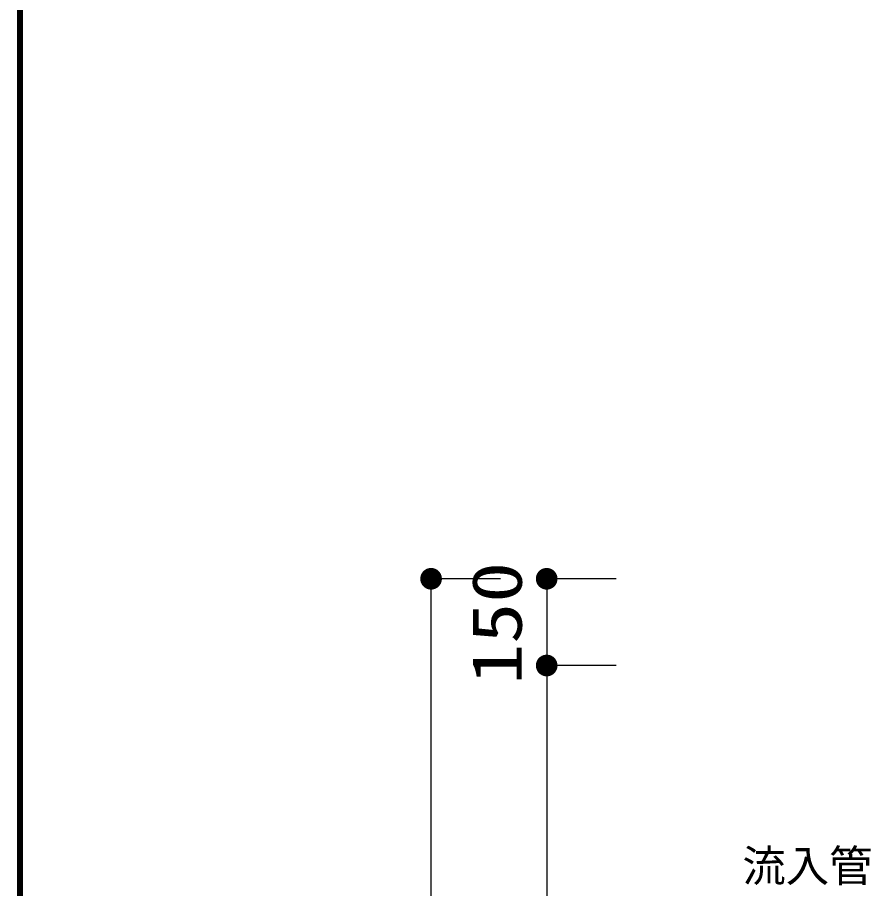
# Model space of a CAD drawing. Units: millimetres, scale not verified. Extents: x -8093 to 8093, y -5792 to 5792.
# Drawn here: x -8093 to -6617, y 1360 to 2867 of the extents above; entities that cross this region are included whole.
import ezdxf
from ezdxf.enums import TextEntityAlignment as Align

# ---------------------------------------------------------------- set-up
doc = ezdxf.new("R2010")
doc.units = ezdxf.units.MM
doc.header["$LTSCALE"] = 30
for name, color, linetype, lineweight in [('0-0_Axis_waku', 7, 'Continuous', 25), ('0-1_00クル-フ-0躯体', 3, 'Continuous', 25), ('0-3_00クル-フ-6寸法', 132, 'Continuous', 25)]:
    doc.layers.add(name, color=color, linetype=linetype, lineweight=lineweight)
doc.styles.add('ＭＳ ゴシック', font='')
doc.styles.get('ＭＳ ゴシック').set_extended_font_data('MS Gothic')

msp = doc.modelspace()

# ---------------------------------------------------------------- linework, layer by layer
at = {"layer": '0-0_Axis_waku'}
for p, q in [((-8093.4, 5792.4), (-8093.4, -5792.4)), ((-8092.8, 5791.8), (-8092.8, -5791.8)), ((-8092.2, 5791.2), (-8092.2, -5791.2)), ((-8091.6, 5790.6), (-8091.6, -5790.6)), ((-8091, 5790), (-8091, -5790)), ((-8090.4, 5789.4), (-8090.4, -5789.4)), ((-8089.8, 5788.8), (-8089.8, -5788.8)), ((-8089.2, 5788.2), (-8089.2, -5788.2)), ((-8088.6, 5787.6), (-8088.6, -5787.6)), ((-8088, 5787), (-8088, -5787)), ((-8087.4, 5786.4), (-8087.4, -5786.4)), ((-8086.8, 5785.8), (-8086.8, -5785.8)), ((-8086.2, 5785.2), (-8086.2, -5785.2)), ((-8085.6, 5784.6), (-8085.6, -5784.6)), ((-8085, 5784), (-8085, -5784))]:
    msp.add_line(p, q, dxfattribs=at)
at = {"layer": '0-3_00クル-フ-6寸法', "color": 4}
for p, q in [((-7257.65, 1895.87), (-7377.65, 1895.87)), ((-7377.65, 275.87), (-7377.65, 1895.87)), ((-7057.65, 1895.87), (-7177.65, 1895.87)), ((-7177.65, 1895.87), (-7177.65, 1745.87)), ((-7057.65, 1745.87), (-7177.65, 1745.87)), ((-7057.65, 1745.87), (-7177.65, 1745.87)), ((-7177.65, 1745.87), (-7177.65, 425.87))]:
    msp.add_line(p, q, dxfattribs=at)
at = {"layer": '0-3_00クル-フ-6寸法'}
for points in [[(-7377.65, 1895.87), (-7384.56, 1913.3), (-7382.32, 1914.03)], [(-7377.65, 1895.87), (-7382.32, 1914.03), (-7380, 1914.47)], [(-7377.65, 1895.87), (-7380, 1914.47), (-7377.65, 1914.62)], [(-7377.65, 1895.87), (-7377.65, 1914.62), (-7375.3, 1914.47)], [(-7377.65, 1895.87), (-7375.3, 1914.47), (-7372.99, 1914.03)], [(-7377.65, 1895.87), (-7372.99, 1914.03), (-7370.75, 1913.3)], [(-7177.65, 1895.87), (-7184.56, 1913.3), (-7182.32, 1914.03)], [(-7177.65, 1895.87), (-7182.32, 1914.03), (-7180, 1914.47)], [(-7177.65, 1895.87), (-7180, 1914.47), (-7177.65, 1914.62)], [(-7177.65, 1895.87), (-7177.65, 1914.62), (-7175.3, 1914.47)], [(-7177.65, 1895.87), (-7175.3, 1914.47), (-7172.99, 1914.03)], [(-7177.65, 1895.87), (-7172.99, 1914.03), (-7170.75, 1913.3)], [(-7377.65, 1895.87), (-7396.37, 1897.04), (-7396.07, 1899.38)], [(-7377.65, 1895.87), (-7396.07, 1899.38), (-7395.49, 1901.66)], [(-7377.65, 1895.87), (-7395.49, 1901.66), (-7394.62, 1903.85)], [(-7377.65, 1895.87), (-7394.62, 1903.85), (-7393.48, 1905.91)], [(-7377.65, 1895.87), (-7393.48, 1905.91), (-7392.1, 1907.82)], [(-7377.65, 1895.87), (-7392.1, 1907.82), (-7390.49, 1909.53)], [(-7377.65, 1895.87), (-7390.49, 1909.53), (-7388.67, 1911.03)], [(-7377.65, 1895.87), (-7388.67, 1911.03), (-7386.69, 1912.3)], [(-7377.65, 1895.87), (-7386.69, 1912.3), (-7384.56, 1913.3)], [(-7377.65, 1895.87), (-7370.75, 1913.3), (-7368.62, 1912.3)], [(-7377.65, 1895.87), (-7368.62, 1912.3), (-7366.63, 1911.03)], [(-7377.65, 1895.87), (-7366.63, 1911.03), (-7364.82, 1909.53)], [(-7377.65, 1895.87), (-7364.82, 1909.53), (-7363.21, 1907.82)], [(-7377.65, 1895.87), (-7363.21, 1907.82), (-7361.82, 1905.91)], [(-7377.65, 1895.87), (-7361.82, 1905.91), (-7360.69, 1903.85)], [(-7377.65, 1895.87), (-7360.69, 1903.85), (-7359.82, 1901.66)], [(-7377.65, 1895.87), (-7359.82, 1901.66), (-7359.24, 1899.38)], [(-7377.65, 1895.87), (-7359.24, 1899.38), (-7358.94, 1897.04)], [(-7177.65, 1895.87), (-7196.37, 1897.04), (-7196.07, 1899.38)], [(-7177.65, 1895.87), (-7196.07, 1899.38), (-7195.49, 1901.66)], [(-7177.65, 1895.87), (-7195.49, 1901.66), (-7194.62, 1903.85)], [(-7177.65, 1895.87), (-7194.62, 1903.85), (-7193.48, 1905.91)], [(-7177.65, 1895.87), (-7193.48, 1905.91), (-7192.1, 1907.82)], [(-7177.65, 1895.87), (-7192.1, 1907.82), (-7190.49, 1909.53)], [(-7177.65, 1895.87), (-7190.49, 1909.53), (-7188.67, 1911.03)], [(-7177.65, 1895.87), (-7188.67, 1911.03), (-7186.69, 1912.3)], [(-7177.65, 1895.87), (-7186.69, 1912.3), (-7184.56, 1913.3)], [(-7177.65, 1895.87), (-7170.75, 1913.3), (-7168.62, 1912.3)], [(-7177.65, 1895.87), (-7168.62, 1912.3), (-7166.63, 1911.03)], [(-7177.65, 1895.87), (-7166.63, 1911.03), (-7164.82, 1909.53)], [(-7177.65, 1895.87), (-7164.82, 1909.53), (-7163.21, 1907.82)], [(-7177.65, 1895.87), (-7163.21, 1907.82), (-7161.82, 1905.91)], [(-7177.65, 1895.87), (-7161.82, 1905.91), (-7160.69, 1903.85)], [(-7177.65, 1895.87), (-7160.69, 1903.85), (-7159.82, 1901.66)], [(-7177.65, 1895.87), (-7159.82, 1901.66), (-7159.24, 1899.38)], [(-7177.65, 1895.87), (-7159.24, 1899.38), (-7158.94, 1897.04)], [(-7377.65, 1895.87), (-7396.37, 1894.69), (-7396.37, 1897.04)], [(-7377.65, 1895.87), (-7396.07, 1892.35), (-7396.37, 1894.69)], [(-7377.65, 1895.87), (-7395.49, 1890.07), (-7396.07, 1892.35)], [(-7377.65, 1895.87), (-7394.62, 1887.88), (-7395.49, 1890.07)], [(-7377.65, 1895.87), (-7393.48, 1885.82), (-7394.62, 1887.88)], [(-7377.65, 1895.87), (-7392.1, 1883.91), (-7393.48, 1885.82)], [(-7377.65, 1895.87), (-7390.49, 1882.2), (-7392.1, 1883.91)], [(-7377.65, 1895.87), (-7388.67, 1880.7), (-7390.49, 1882.2)], [(-7377.65, 1895.87), (-7386.69, 1879.44), (-7388.67, 1880.7)], [(-7377.65, 1895.87), (-7384.56, 1878.43), (-7386.69, 1879.44)], [(-7377.65, 1895.87), (-7382.32, 1877.7), (-7384.56, 1878.43)], [(-7377.65, 1895.87), (-7380, 1877.26), (-7382.32, 1877.7)], [(-7377.65, 1895.87), (-7377.65, 1877.12), (-7380, 1877.26)], [(-7377.65, 1895.87), (-7358.94, 1897.04), (-7358.94, 1894.69)], [(-7377.65, 1895.87), (-7375.3, 1877.26), (-7377.65, 1877.12)], [(-7377.65, 1895.87), (-7372.99, 1877.7), (-7375.3, 1877.26)], [(-7377.65, 1895.87), (-7370.75, 1878.43), (-7372.99, 1877.7)], [(-7377.65, 1895.87), (-7368.62, 1879.44), (-7370.75, 1878.43)], [(-7377.65, 1895.87), (-7366.63, 1880.7), (-7368.62, 1879.44)], [(-7377.65, 1895.87), (-7364.82, 1882.2), (-7366.63, 1880.7)], [(-7377.65, 1895.87), (-7363.21, 1883.91), (-7364.82, 1882.2)], [(-7377.65, 1895.87), (-7361.82, 1885.82), (-7363.21, 1883.91)], [(-7377.65, 1895.87), (-7360.69, 1887.88), (-7361.82, 1885.82)], [(-7377.65, 1895.87), (-7359.82, 1890.07), (-7360.69, 1887.88)], [(-7377.65, 1895.87), (-7359.24, 1892.35), (-7359.82, 1890.07)], [(-7377.65, 1895.87), (-7358.94, 1894.69), (-7359.24, 1892.35)], [(-7177.65, 1895.87), (-7196.37, 1894.69), (-7196.37, 1897.04)], [(-7177.65, 1895.87), (-7196.07, 1892.35), (-7196.37, 1894.69)], [(-7177.65, 1895.87), (-7195.49, 1890.07), (-7196.07, 1892.35)], [(-7177.65, 1895.87), (-7194.62, 1887.88), (-7195.49, 1890.07)], [(-7177.65, 1895.87), (-7193.48, 1885.82), (-7194.62, 1887.88)], [(-7177.65, 1895.87), (-7192.1, 1883.91), (-7193.48, 1885.82)], [(-7177.65, 1895.87), (-7190.49, 1882.2), (-7192.1, 1883.91)], [(-7177.65, 1895.87), (-7188.67, 1880.7), (-7190.49, 1882.2)], [(-7177.65, 1895.87), (-7186.69, 1879.44), (-7188.67, 1880.7)], [(-7177.65, 1895.87), (-7184.56, 1878.43), (-7186.69, 1879.44)], [(-7177.65, 1895.87), (-7182.32, 1877.7), (-7184.56, 1878.43)], [(-7177.65, 1895.87), (-7180, 1877.26), (-7182.32, 1877.7)], [(-7177.65, 1895.87), (-7177.65, 1877.12), (-7180, 1877.26)], [(-7177.65, 1895.87), (-7158.94, 1897.04), (-7158.94, 1894.69)], [(-7177.65, 1895.87), (-7175.3, 1877.26), (-7177.65, 1877.12)], [(-7177.65, 1895.87), (-7172.99, 1877.7), (-7175.3, 1877.26)], [(-7177.65, 1895.87), (-7170.75, 1878.43), (-7172.99, 1877.7)], [(-7177.65, 1895.87), (-7168.62, 1879.44), (-7170.75, 1878.43)], [(-7177.65, 1895.87), (-7166.63, 1880.7), (-7168.62, 1879.44)], [(-7177.65, 1895.87), (-7164.82, 1882.2), (-7166.63, 1880.7)], [(-7177.65, 1895.87), (-7163.21, 1883.91), (-7164.82, 1882.2)], [(-7177.65, 1895.87), (-7161.82, 1885.82), (-7163.21, 1883.91)], [(-7177.65, 1895.87), (-7160.69, 1887.88), (-7161.82, 1885.82)], [(-7177.65, 1895.87), (-7159.82, 1890.07), (-7160.69, 1887.88)], [(-7177.65, 1895.87), (-7159.24, 1892.35), (-7159.82, 1890.07)], [(-7177.65, 1895.87), (-7158.94, 1894.69), (-7159.24, 1892.35)], [(-7177.65, 1745.87), (-7186.69, 1762.3), (-7184.56, 1763.3)], [(-7177.65, 1745.87), (-7186.69, 1762.3), (-7184.56, 1763.3)], [(-7177.65, 1745.87), (-7184.56, 1763.3), (-7182.32, 1764.03)], [(-7177.65, 1745.87), (-7184.56, 1763.3), (-7182.32, 1764.03)], [(-7177.65, 1745.87), (-7182.32, 1764.03), (-7180, 1764.47)], [(-7177.65, 1745.87), (-7182.32, 1764.03), (-7180, 1764.47)], [(-7177.65, 1745.87), (-7180, 1764.47), (-7177.65, 1764.62)], [(-7177.65, 1745.87), (-7180, 1764.47), (-7177.65, 1764.62)], [(-7177.65, 1745.87), (-7177.65, 1764.62), (-7175.3, 1764.47)], [(-7177.65, 1745.87), (-7177.65, 1764.62), (-7175.3, 1764.47)], [(-7177.65, 1745.87), (-7175.3, 1764.47), (-7172.99, 1764.03)], [(-7177.65, 1745.87), (-7175.3, 1764.47), (-7172.99, 1764.03)], [(-7177.65, 1745.87), (-7172.99, 1764.03), (-7170.75, 1763.3)], [(-7177.65, 1745.87), (-7172.99, 1764.03), (-7170.75, 1763.3)], [(-7177.65, 1745.87), (-7170.75, 1763.3), (-7168.62, 1762.3)], [(-7177.65, 1745.87), (-7170.75, 1763.3), (-7168.62, 1762.3)], [(-7177.65, 1745.87), (-7196.37, 1747.04), (-7196.07, 1749.38)], [(-7177.65, 1745.87), (-7196.37, 1747.04), (-7196.07, 1749.38)], [(-7177.65, 1745.87), (-7196.07, 1749.38), (-7195.49, 1751.66)], [(-7177.65, 1745.87), (-7196.07, 1749.38), (-7195.49, 1751.66)], [(-7177.65, 1745.87), (-7195.49, 1751.66), (-7194.62, 1753.85)], [(-7177.65, 1745.87), (-7195.49, 1751.66), (-7194.62, 1753.85)], [(-7177.65, 1745.87), (-7194.62, 1753.85), (-7193.48, 1755.91)], [(-7177.65, 1745.87), (-7194.62, 1753.85), (-7193.48, 1755.91)], [(-7177.65, 1745.87), (-7193.48, 1755.91), (-7192.1, 1757.82)], [(-7177.65, 1745.87), (-7193.48, 1755.91), (-7192.1, 1757.82)], [(-7177.65, 1745.87), (-7192.1, 1757.82), (-7190.49, 1759.53)], [(-7177.65, 1745.87), (-7192.1, 1757.82), (-7190.49, 1759.53)], [(-7177.65, 1745.87), (-7190.49, 1759.53), (-7188.67, 1761.03)], [(-7177.65, 1745.87), (-7190.49, 1759.53), (-7188.67, 1761.03)], [(-7177.65, 1745.87), (-7188.67, 1761.03), (-7186.69, 1762.3)], [(-7177.65, 1745.87), (-7188.67, 1761.03), (-7186.69, 1762.3)], [(-7177.65, 1745.87), (-7168.62, 1762.3), (-7166.63, 1761.03)], [(-7177.65, 1745.87), (-7168.62, 1762.3), (-7166.63, 1761.03)], [(-7177.65, 1745.87), (-7166.63, 1761.03), (-7164.82, 1759.53)], [(-7177.65, 1745.87), (-7166.63, 1761.03), (-7164.82, 1759.53)], [(-7177.65, 1745.87), (-7164.82, 1759.53), (-7163.21, 1757.82)], [(-7177.65, 1745.87), (-7164.82, 1759.53), (-7163.21, 1757.82)], [(-7177.65, 1745.87), (-7163.21, 1757.82), (-7161.82, 1755.91)], [(-7177.65, 1745.87), (-7163.21, 1757.82), (-7161.82, 1755.91)], [(-7177.65, 1745.87), (-7161.82, 1755.91), (-7160.69, 1753.85)], [(-7177.65, 1745.87), (-7161.82, 1755.91), (-7160.69, 1753.85)], [(-7177.65, 1745.87), (-7160.69, 1753.85), (-7159.82, 1751.66)], [(-7177.65, 1745.87), (-7160.69, 1753.85), (-7159.82, 1751.66)], [(-7177.65, 1745.87), (-7159.82, 1751.66), (-7159.24, 1749.38)], [(-7177.65, 1745.87), (-7159.82, 1751.66), (-7159.24, 1749.38)], [(-7177.65, 1745.87), (-7159.24, 1749.38), (-7158.94, 1747.04)], [(-7177.65, 1745.87), (-7159.24, 1749.38), (-7158.94, 1747.04)], [(-7177.65, 1745.87), (-7196.37, 1744.69), (-7196.37, 1747.04)], [(-7177.65, 1745.87), (-7196.37, 1744.69), (-7196.37, 1747.04)], [(-7177.65, 1745.87), (-7196.07, 1742.35), (-7196.37, 1744.69)], [(-7177.65, 1745.87), (-7196.07, 1742.35), (-7196.37, 1744.69)], [(-7177.65, 1745.87), (-7195.49, 1740.07), (-7196.07, 1742.35)], [(-7177.65, 1745.87), (-7195.49, 1740.07), (-7196.07, 1742.35)], [(-7177.65, 1745.87), (-7194.62, 1737.88), (-7195.49, 1740.07)], [(-7177.65, 1745.87), (-7194.62, 1737.88), (-7195.49, 1740.07)], [(-7177.65, 1745.87), (-7193.48, 1735.82), (-7194.62, 1737.88)], [(-7177.65, 1745.87), (-7193.48, 1735.82), (-7194.62, 1737.88)], [(-7177.65, 1745.87), (-7192.1, 1733.91), (-7193.48, 1735.82)], [(-7177.65, 1745.87), (-7192.1, 1733.91), (-7193.48, 1735.82)], [(-7177.65, 1745.87), (-7190.49, 1732.2), (-7192.1, 1733.91)], [(-7177.65, 1745.87), (-7190.49, 1732.2), (-7192.1, 1733.91)], [(-7177.65, 1745.87), (-7188.67, 1730.7), (-7190.49, 1732.2)], [(-7177.65, 1745.87), (-7188.67, 1730.7), (-7190.49, 1732.2)], [(-7177.65, 1745.87), (-7186.69, 1729.44), (-7188.67, 1730.7)], [(-7177.65, 1745.87), (-7186.69, 1729.44), (-7188.67, 1730.7)], [(-7177.65, 1745.87), (-7184.56, 1728.43), (-7186.69, 1729.44)], [(-7177.65, 1745.87), (-7184.56, 1728.43), (-7186.69, 1729.44)], [(-7177.65, 1745.87), (-7182.32, 1727.7), (-7184.56, 1728.43)], [(-7177.65, 1745.87), (-7182.32, 1727.7), (-7184.56, 1728.43)], [(-7177.65, 1745.87), (-7180, 1727.26), (-7182.32, 1727.7)], [(-7177.65, 1745.87), (-7180, 1727.26), (-7182.32, 1727.7)], [(-7177.65, 1745.87), (-7177.65, 1727.12), (-7180, 1727.26)], [(-7177.65, 1745.87), (-7177.65, 1727.12), (-7180, 1727.26)], [(-7177.65, 1745.87), (-7158.94, 1747.04), (-7158.94, 1744.69)], [(-7177.65, 1745.87), (-7158.94, 1747.04), (-7158.94, 1744.69)], [(-7177.65, 1745.87), (-7175.3, 1727.26), (-7177.65, 1727.12)], [(-7177.65, 1745.87), (-7172.99, 1727.7), (-7175.3, 1727.26)], [(-7177.65, 1745.87), (-7170.75, 1728.43), (-7172.99, 1727.7)], [(-7177.65, 1745.87), (-7168.62, 1729.44), (-7170.75, 1728.43)], [(-7177.65, 1745.87), (-7166.63, 1730.7), (-7168.62, 1729.44)], [(-7177.65, 1745.87), (-7164.82, 1732.2), (-7166.63, 1730.7)], [(-7177.65, 1745.87), (-7163.21, 1733.91), (-7164.82, 1732.2)], [(-7177.65, 1745.87), (-7161.82, 1735.82), (-7163.21, 1733.91)], [(-7177.65, 1745.87), (-7160.69, 1737.88), (-7161.82, 1735.82)], [(-7177.65, 1745.87), (-7159.82, 1740.07), (-7160.69, 1737.88)], [(-7177.65, 1745.87), (-7159.24, 1742.35), (-7159.82, 1740.07)], [(-7177.65, 1745.87), (-7158.94, 1744.69), (-7159.24, 1742.35)], [(-7177.65, 1745.87), (-7175.3, 1727.26), (-7177.65, 1727.12)], [(-7177.65, 1745.87), (-7172.99, 1727.7), (-7175.3, 1727.26)], [(-7177.65, 1745.87), (-7170.75, 1728.43), (-7172.99, 1727.7)], [(-7177.65, 1745.87), (-7168.62, 1729.44), (-7170.75, 1728.43)], [(-7177.65, 1745.87), (-7166.63, 1730.7), (-7168.62, 1729.44)], [(-7177.65, 1745.87), (-7164.82, 1732.2), (-7166.63, 1730.7)], [(-7177.65, 1745.87), (-7163.21, 1733.91), (-7164.82, 1732.2)], [(-7177.65, 1745.87), (-7161.82, 1735.82), (-7163.21, 1733.91)], [(-7177.65, 1745.87), (-7160.69, 1737.88), (-7161.82, 1735.82)], [(-7177.65, 1745.87), (-7159.82, 1740.07), (-7160.69, 1737.88)], [(-7177.65, 1745.87), (-7159.24, 1742.35), (-7159.82, 1740.07)], [(-7177.65, 1745.87), (-7158.94, 1744.69), (-7159.24, 1742.35)]]:
    msp.add_solid(points, dxfattribs=at)

# ---------------------------------------------------------------- texts
at = {"layer": '0-1_00クル-フ-0躯体', "color": 4, "style": 'ＭＳ ゴシック'}
msp.add_text('流入管', height=54.99, dxfattribs=at).set_placement((-6839.04, 1355.44), align=Align.BOTTOM_LEFT)
at = {"layer": '0-3_00クル-フ-6寸法', "color": 3, "style": 'ＭＳ ゴシック', "width": 1.2}
msp.add_text('150', height=86.66, rotation=90, dxfattribs=at).set_placement((-7194.75, 1712.87), align=Align.BOTTOM_LEFT)

doc.saveas('drawing.dxf')
